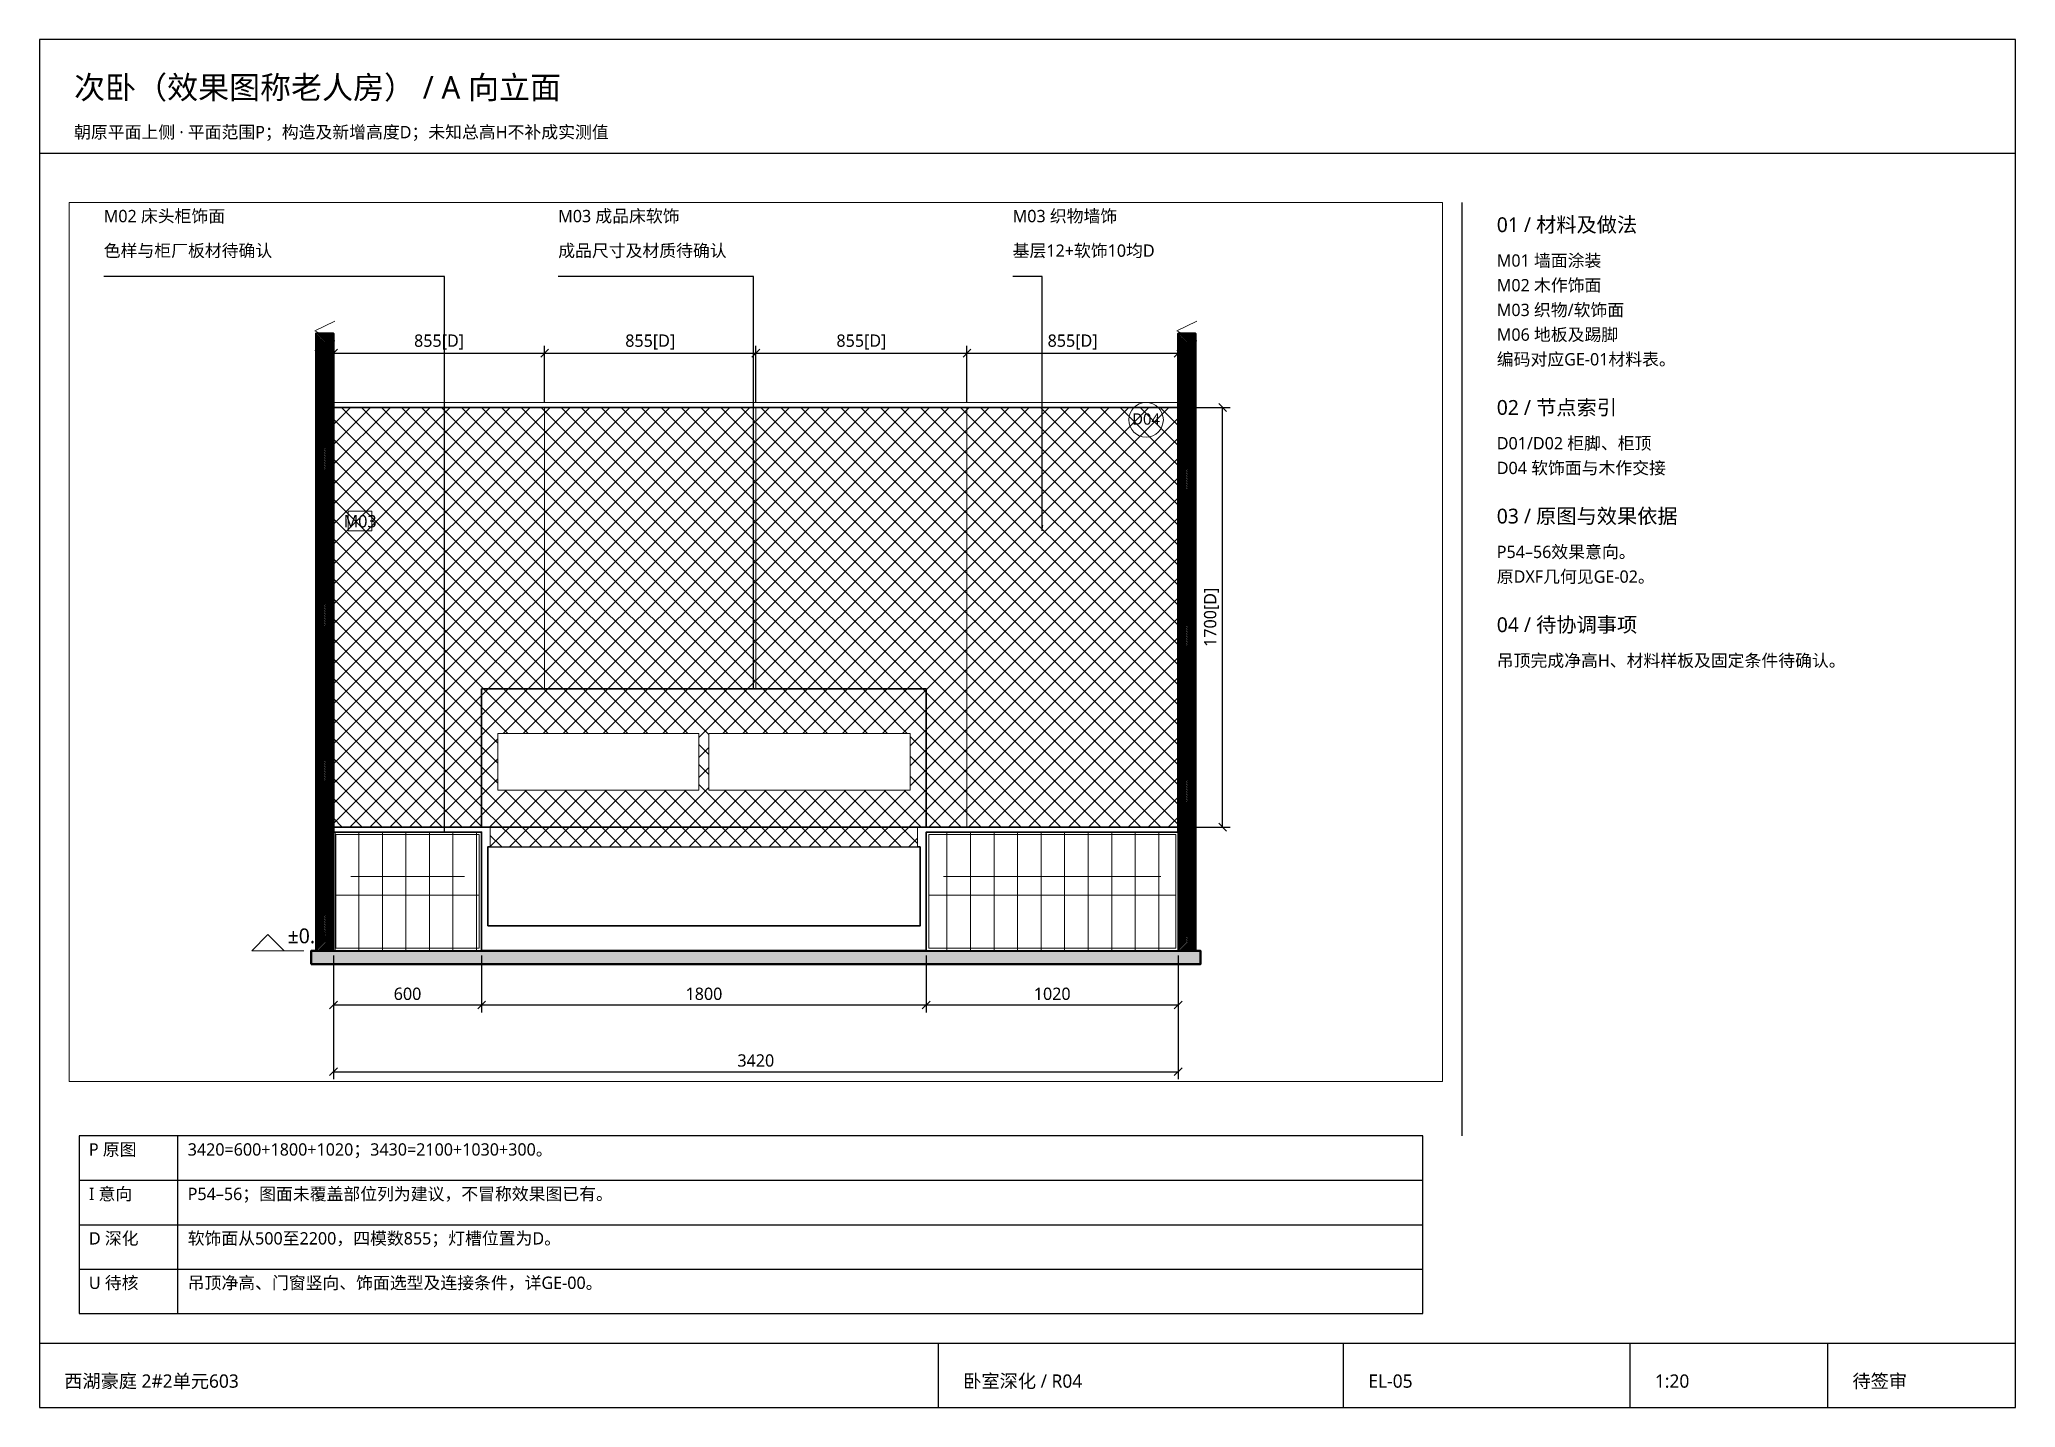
# Paper-space layout 'EL-05' of a CAD drawing. Header units: millimetres. Extents: x 10 to 410, y 10 to 287.
# The model-space entities are those that its viewports show. They can reach past a viewport. Long polylines and large blocks are cut down to what shows.
import ezdxf
from ezdxf.enums import TextEntityAlignment as Align

# ---------------------------------------------------------------- set-up
doc = ezdxf.new("R2010")
doc.units = ezdxf.units.MM
doc.linetypes.add('DASHED', pattern=[1.524, 1.27, -0.254])
for name, color, linetype, lineweight in [('A-DETAIL', 7, 'Continuous', 18), ('A-DIM', 7, 'Continuous', 13), ('A-FLOOR', 7, 'Continuous', 50), ('A-HATCH', 8, 'Continuous', 9), ('A-LIGHT', 7, 'Continuous', 18), ('A-MATERIAL', 7, 'Continuous', 13), ('A-OUTLINE', 7, 'Continuous', 35), ('A-PENDING', 8, 'DASHED', 13), ('A-SYMBOL', 7, 'Continuous', 18), ('A-WALL', 7, 'Continuous', 50), ('S-FRAME', 7, 'Continuous', 25), ('S-TEXT', 7, 'Continuous', 13)]:
    doc.layers.add(name, color=color, linetype=linetype, lineweight=lineweight)
doc.layers.add('S-VPORT', color=7, linetype='Continuous', lineweight=0, plot=False)
doc.styles.add('CN', font='NotoSansCJK-Regular.ttc')
doc.styles.add('OpenSansCondensed-Light', font='OpenSansCondensed-Light.ttf')
doc.dimstyles.new('EZDXF', dxfattribs={"dimtxt": 0.25, "dimasz": 0.175, "dimexe": 0.375, "dimexo": 0.125, "dimgap": 0.1, "dimtad": 1, "dimlfac": 100, "dimzin": 12, "dimdsep": 46, "dimtxsty": 'OpenSansCondensed-Light', "dimblk": 'ARCHTICK', "dimcen": 2.5, "dimazin": 3, "dimtfac": 0.5, "dimtmove": 2, "dimatfit": 3, "dimarcsym": 0})

# ---------------------------------------------------------------- blocks, each defined once
blk = doc.blocks.new('_ARCHTICK')
at = {"color": 0, "linetype": 'ByBlock', "const_width": 0.15}
blk.add_lwpolyline([(-0.5, -0.5), (0.5, 0.5)], dxfattribs=at)
blk = doc.blocks.new('LEVEL-FFL')
blk.add_line((0, 0), (210, 0))
blk.add_lwpolyline([(0, 0), (65, 65), (130, 0)], close=True)
at = {"style": 'CN'}
blk.add_attdef('VALUE', (145, 30), '', height=60, dxfattribs=at)

msp = doc.modelspace()

# ---------------------------------------------------------------- hatches: boundary and pattern name
at = {"layer": 'A-FLOOR'}
h = msp.add_hatch(color=7, dxfattribs=at)
h.dxf.hatch_style = 1
h.paths.add_polyline_path([(59910, -55), (63510, -55), (63510, 0), (59910, 0)])
at = {"layer": 'A-HATCH'}
h = msp.add_hatch(dxfattribs=at)
h.set_pattern_fill('ANSI31', scale=1.5)
h.paths.add_polyline_path([(59930, 0), (60000, 0), (60000, 2500), (59930, 2500)])
h = msp.add_hatch(dxfattribs=at)
h.set_pattern_fill('ANSI31', scale=1.5)
h.paths.add_polyline_path([(63420, 0), (63490, 0), (63490, 2500), (63420, 2500)])
h = msp.add_hatch(dxfattribs=at)
h.set_pattern_fill('ANSI37', scale=18)
h.paths.add_polyline_path([(60000, 500), (63420, 500), (63420, 2200), (60000, 2200)])

# ---------------------------------------------------------------- linework, layer by layer
at = {"layer": 'A-DETAIL'}
for p, q in [((60855, 500), (60855, 2200)), ((61710, 500), (61710, 2200)), ((62565, 500), (62565, 2200))]:
    msp.add_line(p, q, dxfattribs=at)
at = {"layer": 'A-FLOOR'}
msp.add_line((59910, 0), (63510, 0), dxfattribs=at)
msp.add_lwpolyline([(59910, -55), (63510, -55), (63510, 0), (59910, 0)], close=True, dxfattribs=at)
at = {"layer": 'A-LIGHT'}
msp.add_line((60000, 2220), (63420, 2220), dxfattribs=at)
at = {"layer": 'A-MATERIAL'}
msp.add_lwpolyline([(60060, 1700), (60156, 1700), (60156, 1780), (60060, 1780)], close=True, dxfattribs=at)
at = {"layer": 'A-OUTLINE'}
msp.add_lwpolyline([(60000, 500), (63420, 500), (63420, 2200), (60000, 2200)], close=True, dxfattribs=at)
at = {"layer": 'A-PENDING'}
for points in [[(59925, 2430), (60005, 2470), (59925, 2510), (60005, 2550)], [(63415, 2430), (63495, 2470), (63415, 2510), (63495, 2550)]]:
    msp.add_lwpolyline(points, dxfattribs=at)
at = {"layer": 'A-SYMBOL'}
msp.add_circle((63290, 2150), 70, dxfattribs=at)
at = {"layer": 'A-WALL'}
for points in [[(59930, 0), (60000, 0), (60000, 2500), (59930, 2500)], [(63420, 0), (63490, 0), (63490, 2500), (63420, 2500)]]:
    msp.add_lwpolyline(points, close=True, dxfattribs=at)

# ---------------------------------------------------------------- block references
at = {"layer": 'A-SYMBOL'}
msp.add_blockref('LEVEL-FFL', (59670, 0), dxfattribs=at).add_auto_attribs({'VALUE': '±0.000'})

# ---------------------------------------------------------------- texts
at = {"layer": 'A-MATERIAL', "style": 'CN'}
msp.add_text('M03', height=50, dxfattribs=at).set_placement((60108, 1714), align=Align.CENTER)
at = {"layer": 'A-SYMBOL', "style": 'CN'}
msp.add_text('D04', height=46, dxfattribs=at).set_placement((63290, 2130), align=Align.CENTER)

# ---------------------------------------------------------------- dimensions: what is measured, and where the dimension line sits
at = {"layer": 'A-DIM'}
for base, p1, p2, override in [((60000, 2420), (60000, 2200), (60855, 2200), {"dimscale": 20, "dimtxt": 2.5, "dimasz": 2, "dimexe": 1.5, "dimexo": 1, "dimgap": 1, "dimtad": 1, "dimdec": 0, "dimlfac": 1, "dimzin": 8, "dimpost": '<>[D]', "dimtxsty": 'CN', "dimtsz": 0.8, "dimclrd": 0, "dimclre": 0, "dimclrt": 0}), ((60855, 2420), (60855, 2200), (61710, 2200), {"dimscale": 20, "dimtxt": 2.5, "dimasz": 2, "dimexe": 1.5, "dimexo": 1, "dimgap": 1, "dimtad": 1, "dimdec": 0, "dimlfac": 1, "dimzin": 8, "dimpost": '<>[D]', "dimtxsty": 'CN', "dimtsz": 0.8, "dimclrd": 0, "dimclre": 0, "dimclrt": 0}), ((61710, 2420), (61710, 2200), (62565, 2200), {"dimscale": 20, "dimtxt": 2.5, "dimasz": 2, "dimexe": 1.5, "dimexo": 1, "dimgap": 1, "dimtad": 1, "dimdec": 0, "dimlfac": 1, "dimzin": 8, "dimpost": '<>[D]', "dimtxsty": 'CN', "dimtsz": 0.8, "dimclrd": 0, "dimclre": 0, "dimclrt": 0}), ((62565, 2420), (62565, 2200), (63420, 2200), {"dimscale": 20, "dimtxt": 2.5, "dimasz": 2, "dimexe": 1.5, "dimexo": 1, "dimgap": 1, "dimtad": 1, "dimdec": 0, "dimlfac": 1, "dimzin": 8, "dimpost": '<>[D]', "dimtxsty": 'CN', "dimtsz": 0.8, "dimclrd": 0, "dimclre": 0, "dimclrt": 0}), ((60000, -490), (60000, 0), (63420, 0), {"dimscale": 20, "dimtxt": 2.5, "dimasz": 2, "dimexe": 1.5, "dimexo": 1, "dimgap": 1, "dimtad": 1, "dimdec": 0, "dimlfac": 1, "dimzin": 8, "dimpost": '', "dimtxsty": 'CN', "dimtsz": 0.8, "dimclrd": 0, "dimclre": 0, "dimclrt": 0})]:
    msp.add_linear_dim(base=base, p1=p1, p2=p2, dimstyle='EZDXF', override=override, dxfattribs=at).render()
msp.add_linear_dim(base=(63600, 500), p1=(63420, 500), p2=(63420, 2200), angle=90, dimstyle='EZDXF', override={"dimscale": 20, "dimtxt": 2.5, "dimasz": 2, "dimexe": 1.5, "dimexo": 1, "dimgap": 1, "dimtad": 1, "dimdec": 0, "dimlfac": 1, "dimzin": 8, "dimpost": '<>[D]', "dimtxsty": 'CN', "dimtsz": 0.8, "dimclrd": 0, "dimclre": 0, "dimclrt": 0}, dxfattribs=at).render()

# ---------------------------------------------------------------- wipeouts: each hides what was drawn before it
msp.add_wipeout([(60625, 100), (62375, 100), (62375, 420), (60625, 420)])

# ---------------------------------------------------------------- next in the draw order: linework, layer by layer
at = {"layer": 'A-OUTLINE'}
msp.add_lwpolyline([(60625, 100), (62375, 100), (62375, 420), (60625, 420)], close=True, dxfattribs=at)

# ---------------------------------------------------------------- next in the draw order: wipeouts: each hides what was drawn before it
msp.add_wipeout([(60635, 420), (62365, 420), (62365, 590), (60635, 590)])

# ---------------------------------------------------------------- next in the draw order: hatches: boundary and pattern name
at = {"layer": 'A-HATCH'}
h = msp.add_hatch(dxfattribs=at)
h.set_pattern_fill('ANSI37', scale=18)
h.paths.add_polyline_path([(60635, 420), (62365, 420), (62365, 590), (60635, 590)])

# ---------------------------------------------------------------- next in the draw order: linework, layer by layer
at = {"layer": 'A-DETAIL'}
msp.add_line((60660, 510), (62340, 510), dxfattribs=at)
msp.add_lwpolyline([(60635, 420), (62365, 420), (62365, 590), (60635, 590)], close=True, dxfattribs=at)

# ---------------------------------------------------------------- next in the draw order: wipeouts: each hides what was drawn before it
msp.add_wipeout([(60600, 500), (62400, 500), (62400, 1060), (60600, 1060)])

# ---------------------------------------------------------------- next in the draw order: hatches: boundary and pattern name
at = {"layer": 'A-HATCH'}
h = msp.add_hatch(dxfattribs=at)
h.set_pattern_fill('ANSI37', scale=18)
h.paths.add_polyline_path([(60600, 500), (62400, 500), (62400, 1060), (60600, 1060)])

# ---------------------------------------------------------------- next in the draw order: linework, layer by layer
at = {"layer": 'A-OUTLINE'}
msp.add_lwpolyline([(60600, 500), (62400, 500), (62400, 1060), (60600, 1060)], close=True, dxfattribs=at)

# ---------------------------------------------------------------- next in the draw order: wipeouts: each hides what was drawn before it
for points in [[(60665, 650), (61480, 650), (61480, 880), (60665, 880)], [(60000, 0), (60600, 0), (60600, 480), (60000, 480)], [(62400, 0), (63420, 0), (63420, 480), (62400, 480)]]:
    msp.add_wipeout(points)

# ---------------------------------------------------------------- next in the draw order: hatches: boundary and pattern name
at = {"layer": 'A-HATCH'}
h = msp.add_hatch(dxfattribs=at)
h.set_pattern_fill('ANSI31', scale=30, angle=45)
h.paths.add_polyline_path([(60000, 0), (60600, 0), (60600, 480), (60000, 480)])
h = msp.add_hatch(dxfattribs=at)
h.set_pattern_fill('ANSI31', scale=30, angle=45)
h.paths.add_polyline_path([(62400, 0), (63420, 0), (63420, 480), (62400, 480)])

# ---------------------------------------------------------------- next in the draw order: linework, layer by layer
at = {"layer": 'A-DETAIL'}
for p, q in [((60070, 300), (60530, 300)), ((62470, 300), (63350, 300)), ((60010, 225), (60590, 225)), ((62410, 225), (63410, 225))]:
    msp.add_line(p, q, dxfattribs=at)
for points in [[(60665, 650), (61480, 650), (61480, 880), (60665, 880)], [(60010, 10), (60590, 10), (60590, 470), (60010, 470)], [(62410, 10), (63410, 10), (63410, 470), (62410, 470)]]:
    msp.add_lwpolyline(points, close=True, dxfattribs=at)
at = {"layer": 'A-OUTLINE'}
for points in [[(60000, 0), (60600, 0), (60600, 480), (60000, 480)], [(62400, 0), (63420, 0), (63420, 480), (62400, 480)]]:
    msp.add_lwpolyline(points, close=True, dxfattribs=at)

# ---------------------------------------------------------------- next in the draw order: dimensions: what is measured, and where the dimension line sits
at = {"layer": 'A-DIM'}
for base, p1, p2 in [((60000, -220), (60000, 0), (60600, 0)), ((60600, -220), (60600, 0), (62400, 0)), ((62400, -220), (62400, 0), (63420, 0))]:
    msp.add_linear_dim(base=base, p1=p1, p2=p2, dimstyle='EZDXF', override={"dimscale": 20, "dimtxt": 2.5, "dimasz": 2, "dimexe": 1.5, "dimexo": 1, "dimgap": 1, "dimtad": 1, "dimdec": 0, "dimlfac": 1, "dimzin": 8, "dimpost": '', "dimtxsty": 'CN', "dimtsz": 0.8, "dimclrd": 0, "dimclre": 0, "dimclrt": 0}, dxfattribs=at).render()

# ---------------------------------------------------------------- next in the draw order: wipeouts: each hides what was drawn before it
msp.add_wipeout([(61520, 650), (62335, 650), (62335, 880), (61520, 880)])

# ---------------------------------------------------------------- next in the draw order: linework, layer by layer
at = {"layer": 'A-DETAIL'}
msp.add_lwpolyline([(61520, 650), (62335, 650), (62335, 880), (61520, 880)], close=True, dxfattribs=at)

psp = doc.layouts.new('EL-05')

# ---------------------------------------------------------------- linework, layer by layer
at = {"layer": 'S-FRAME'}
for p, q in [((10, 264), (410, 264)), ((298, 65), (298, 254)), ((38, 29), (38, 65)), ((18, 56), (290, 56)), ((18, 47), (290, 47)), ((18, 38), (290, 38)), ((10, 23), (410, 23)), ((192, 10), (192, 23)), ((274, 10), (274, 23)), ((332, 10), (332, 23)), ((372, 10), (372, 23))]:
    psp.add_line(p, q, dxfattribs=at)
for points in [[(10, 10), (410, 10), (410, 287), (10, 287)], [(18, 29), (290, 29), (290, 65), (18, 65)]]:
    psp.add_lwpolyline(points, close=True, dxfattribs=at)

# ---------------------------------------------------------------- texts
at = {"layer": 'S-TEXT', "style": 'CN'}
for s, height, p in [('次卧（效果图称老人房） / A 向立面', 4.6, (17, 275)), ('朝原平面上侧 · 平面范围P；构造及新增高度D；未知总高H不补成实测值', 2.5, (17, 267)), ('M02 床头柜饰面', 2.5, (23, 250)), ('M03 成品床软饰', 2.5, (115, 250)), ('M03 织物墙饰', 2.5, (207, 250)), ('01 / 材料及做法', 3, (305, 248)), ('色样与柜厂板材待确认', 2.5, (23, 243)), ('成品尺寸及材质待确认', 2.5, (115, 243)), ('基层12+软饰10均D', 2.5, (207, 243)), ('M01 墙面涂装', 2.5, (305, 241)), ('M02 木作饰面', 2.5, (305, 236)), ('M03 织物/软饰面', 2.5, (305, 231)), ('M06 地板及踢脚', 2.5, (305, 226)), ('编码对应GE-01材料表。', 2.5, (305, 221)), ('02 / 节点索引', 3, (305, 211)), ('D01/D02 柜脚、柜顶', 2.5, (305, 204)), ('D04 软饰面与木作交接', 2.5, (305, 199)), ('03 / 原图与效果依据', 3, (305, 189)), ('P54–56效果意向。', 2.5, (305, 182)), ('原DXF几何见GE-02。', 2.5, (305, 177)), ('04 / 待协调事项', 3, (305, 167)), ('吊顶完成净高H、材料样板及固定条件待确认。', 2.5, (305, 160)), ('P 原图', 2.5, (20, 61)), ('3420=600+1800+1020；3430=2100+1030+300。', 2.5, (40, 61)), ('I 意向', 2.5, (20, 52)), ('P54–56；图面未覆盖部位列为建议，不冒称效果图已有。', 2.5, (40, 52)), ('D 深化', 2.5, (20, 43)), ('软饰面从500至2200，四模数855；灯槽位置为D。', 2.5, (40, 43)), ('U 待核', 2.5, (20, 34)), ('吊顶净高、门窗竖向、饰面选型及连接条件，详GE-00。', 2.5, (40, 34)), ('西湖豪庭 2#2单元603', 2.7, (15, 14)), ('卧室深化 / R04', 2.7, (197, 14)), ('EL-05', 2.7, (279, 14)), ('1:20', 2.7, (337, 14)), ('待签审', 2.7, (377, 14))]:
    psp.add_text(s, height=height, dxfattribs=at).set_placement(p)

# ---------------------------------------------------------------- leaders
at = {"layer": 'A-MATERIAL'}
for points in [[(92, 120), (92, 239), (23, 239)], [(154.5, 147.5), (154.5, 239), (115, 239)], [(213, 187.5), (213, 239), (207, 239)]]:
    psp.add_leader(points, dimstyle='EZDXF', override={"dimscale": 1, "dimasz": 1.2}, dxfattribs=at)

# ---------------------------------------------------------------- viewports
at = {"layer": 'S-VPORT'}
psp.add_viewport(center=(155, 165), size=(278, 178), view_center_point=(61710, 1250), view_height=3560, dxfattribs=at)

doc.saveas('drawing.dxf')
